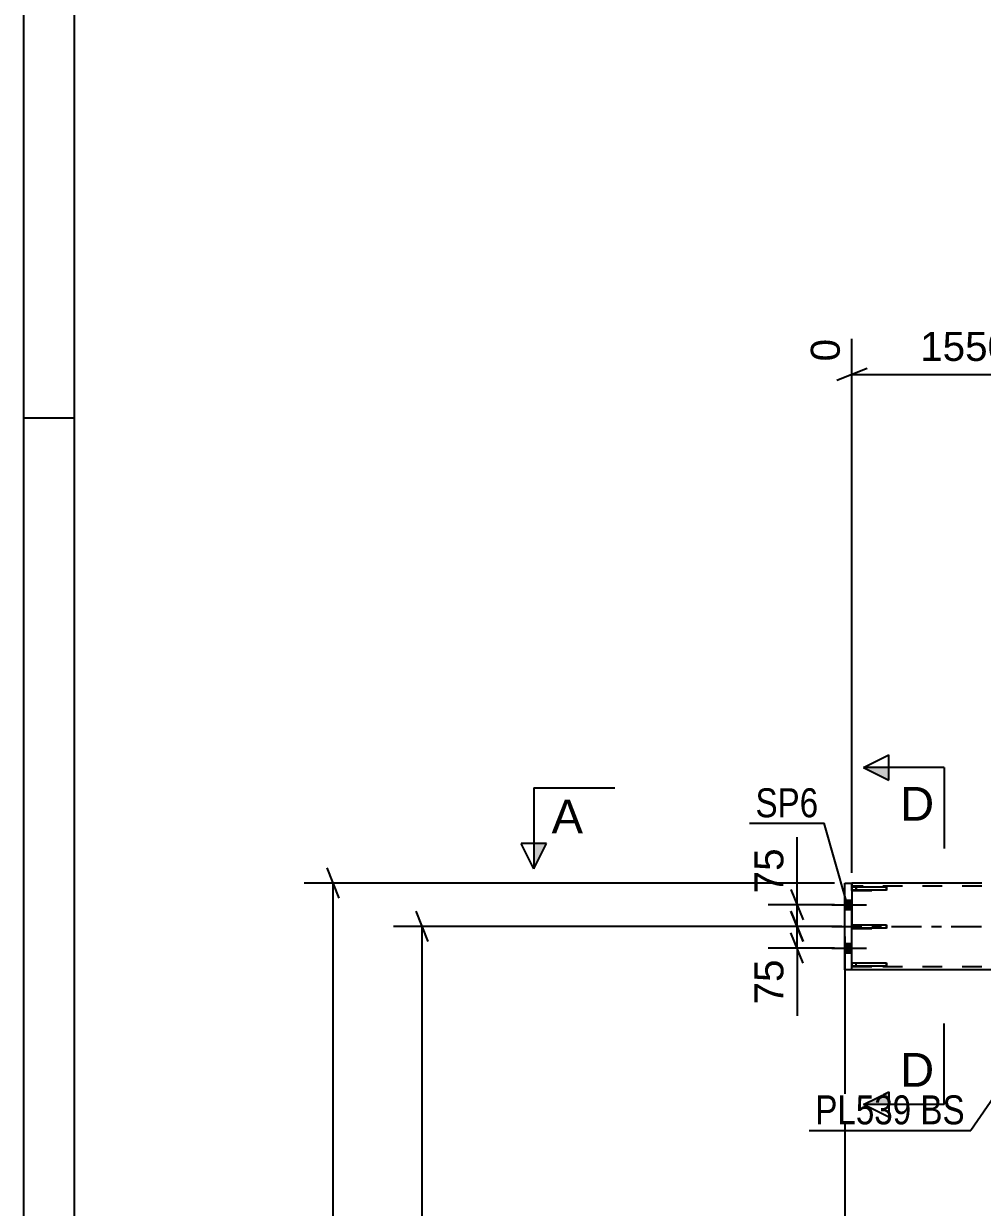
# Model space of a CAD drawing. Header units: millimetres. Extents: x -82 to 1107, y -546 to 295.
# Drawn here: x -82 to 12.9, y -27.8 to 89.3 of the extents above; entities that cross this region are included whole.
import ezdxf

# ---------------------------------------------------------------- set-up
doc = ezdxf.new("R2010")
doc.units = ezdxf.units.MM
doc.linetypes.add('DXK_LINE_DOT2', pattern=[3.9198, 1.9599, -1.9599])
doc.linetypes.add('DXK_LINE_DOT3', pattern=[5.9187, 2.979, -0.9799, 0.9799, -0.9799])
doc.styles.add('Arial', font='ARIAL.TTF', dxfattribs={"height": 0.2})
doc.styles.add('Arial Narrow', font='ARIALN.TTF', dxfattribs={"height": 0.2})

# ---------------------------------------------------------------- blocks, each defined once
blk = doc.blocks.new('Unknown-761553693-1133')
at = {"color": 5, "linetype": 'Continuous'}
for p, q in [((-81.96, 295.27), (-81.96, -545.73)), ((-76.96, 290.27), (-76.96, -540.73)), ((-76.96, 50.27), (-81.96, 50.27))]:
    blk.add_line(p, q, dxfattribs=at)
blk = doc.blocks.new('Part-761553693-1642 - 1360')
at = {"color": 7, "linetype": 'DXK_LINE_DOT2'}
for p, q in [((3.43, 0.13), (0, 0.13)), ((0, 0.13), (0, -0.21)), ((0.43, -0.21), (0.43, 0.13)), ((3.43, -0.21), (3.43, 0.13)), ((0, -0.21), (3.43, -0.21))]:
    blk.add_line(p, q, dxfattribs=at)
blk = doc.blocks.new('Part-761553693-1645 - 1360')
at = {"color": 7, "linetype": 'DXK_LINE_DOT2'}
for p, q in [((3.43, 3.89), (0, 3.89)), ((0, 3.89), (0, 3.55)), ((0, 3.55), (3.43, 3.55)), ((0.43, 3.89), (0.43, 3.55)), ((3.43, 3.55), (3.43, 3.89))]:
    blk.add_line(p, q, dxfattribs=at)
blk = doc.blocks.new('Part-761553693-1633 - 1360')
at = {"color": 2, "linetype": 'Continuous'}
for p, q in [((0, -0.17), (0, 0.17)), ((0, 0.17), (3.43, 0.17)), ((3.43, 0.17), (3.43, -0.17)), ((3.43, -0.17), (0, -0.17))]:
    blk.add_line(p, q, dxfattribs=at)
at = {"color": 7, "linetype": 'DXK_LINE_DOT2'}
blk.add_line((0.43, -0.17), (0.43, 0.17), dxfattribs=at)
blk = doc.blocks.new('Part-761553693-1567 - 1360')
at = {"color": 2, "linetype": 'Continuous'}
for p, q in [((-0.71, -4.29), (-0.71, 4.29)), ((-0.71, 4.29), (0, 4.29)), ((0, 4.29), (0, 3.93)), ((0, 3.59), (0, 0.17)), ((0, -3.59), (0, -0.17)), ((0, -4.29), (-0.71, -4.29)), ((0, -4.29), (0, -3.93))]:
    blk.add_line(p, q, dxfattribs=at)
at = {"color": 7, "linetype": 'DXK_LINE_DOT2'}
for p, q in [((0, 4.29), (0, -0.17)), ((0, 3.93), (0, 3.59)), ((0, -0.17), (0, 0.17)), ((0, -3.93), (0, -3.59))]:
    blk.add_line(p, q, dxfattribs=at)
blk = doc.blocks.new('Part-761553693-1636 - 1360')
at = {"color": 2, "linetype": 'Continuous'}
for p, q in [((0, 3.93), (3.43, 3.93)), ((0, 3.93), (0, 3.59)), ((3.43, 3.59), (0, 3.59)), ((3.43, 3.93), (3.43, 3.59))]:
    blk.add_line(p, q, dxfattribs=at)
at = {"color": 7, "linetype": 'DXK_LINE_DOT2'}
blk.add_line((0.43, 3.59), (0.43, 3.93), dxfattribs=at)
blk = doc.blocks.new('Part-761553693-1639 - 1360')
at = {"color": 2, "linetype": 'Continuous'}
for p, q in [((0, -3.93), (0, -3.59)), ((0, -3.59), (3.43, -3.59)), ((3.43, -3.93), (0, -3.93)), ((3.43, -3.59), (3.43, -3.93))]:
    blk.add_line(p, q, dxfattribs=at)
at = {"color": 7, "linetype": 'DXK_LINE_DOT2'}
blk.add_line((0.43, -3.93), (0.43, -3.59), dxfattribs=at)
blk = doc.blocks.new('Part-761553693-1648 - 1360')
at = {"color": 7, "linetype": 'DXK_LINE_DOT2'}
for p, q in [((3.43, -3.62), (0, -3.62)), ((0, -3.62), (0, -3.97)), ((0, -3.97), (3.43, -3.97)), ((0.43, -3.97), (0.43, -3.62)), ((3.43, -3.97), (3.43, -3.62))]:
    blk.add_line(p, q, dxfattribs=at)
blk = doc.blocks.new('Part-761553693-1681 - 1360')
at = {"color": 2, "linetype": 'Continuous'}
for p, q in [((12.86, 4.29), (0, 4.29)), ((12.86, -4.29), (0, -4.29))]:
    blk.add_line(p, q, dxfattribs=at)
at = {"color": 7, "linetype": 'DXK_LINE_DOT2'}
for p, q in [((0, -4.29), (0, 4.29)), ((12.86, 4), (0, 4)), ((12.86, -4), (0, -4))]:
    blk.add_line(p, q, dxfattribs=at)
at = {"color": 7, "linetype": 'DXK_LINE_DOT3'}
blk.add_line((-2, 0), (12.86, 0), dxfattribs=at)
blk = doc.blocks.new('Bolt-761553693-1844 - 1360')
at = {"linetype": 'Continuous'}
for points in [[(-0.71, 2.61), (-0.71, 1.67), (0, 1.67), (0, 2.61)], [(-0.71, 2.61), (-0.71, 1.67), (0, 1.67), (0, 2.61)], [(-0.71, -1.67), (-0.71, -2.61), (0, -2.61), (0, -1.67)], [(-0.71, -1.67), (-0.71, -2.61), (0, -2.61), (0, -1.67)]]:
    blk.add_hatch(color=1, dxfattribs=at).paths.add_polyline_path(points)
at = {"color": 1, "linetype": 'Continuous'}
for p, q in [((-0.71, 2.61), (0, 2.61)), ((-0.71, 2.61), (0, 2.61)), ((-1.97, 2.14), (1.43, 2.14)), ((-1.97, 2.14), (1.43, 2.14)), ((-0.71, 1.67), (0, 1.67)), ((-0.71, 1.67), (0, 1.67)), ((-1.97, -2.14), (1.43, -2.14)), ((-1.97, -2.14), (1.43, -2.14)), ((-0.71, -1.67), (0, -1.67)), ((-0.71, -1.67), (0, -1.67)), ((-0.71, -2.61), (0, -2.61)), ((-0.71, -2.61), (0, -2.61))]:
    blk.add_line(p, q, dxfattribs=at)
blk = doc.blocks.new('StraightDimension-761553693-20339 - 1360')
at = {"color": 7, "linetype": 'Continuous'}
for p, q in [((22.39, -3.29), (22.39, 69.27)), ((0, 5.29), (0, 58.1)), ((1.5, 55.18), (-1.5, 53.98)), ((20.89, 53.98), (23.89, 55.18)), ((0, 54.58), (22.39, 54.58))]:
    blk.add_line(p, q, dxfattribs=at)
at = {"color": 0, "linetype": 'Continuous'}
blk.add_wipeout([(21.79, 69.87), (17.59, 69.87), (17.59, 59.78), (21.79, 59.78)], dxfattribs=at)
at = {"color": 0}
blk.add_wipeout([(16.24, 55.33), (16.24, 59.53), (6.15, 59.53), (6.15, 55.33)], dxfattribs=at)
at = {"color": 3, "linetype": 'Continuous', "style": 'Arial'}
blk.add_text('1550', height=2.865, rotation=90.0002, dxfattribs=at).set_placement((21.19, 60.38))
at = {"color": 3, "style": 'Arial'}
blk.add_text('1550', height=2.865, dxfattribs=at).set_placement((6.75, 55.93))
at = {"color": 0, "linetype": 'Continuous'}
blk.add_wipeout([(-0.6, 58.7), (-4.8, 58.7), (-4.8, 55.28), (-0.6, 55.28)], dxfattribs=at)
at = {"color": 3, "linetype": 'Continuous', "style": 'Arial'}
blk.add_text('0', height=2.87, rotation=90.0002, dxfattribs=at).set_placement((-1.2, 55.88))
blk = doc.blocks.new('StraightDimension-761553693-15310 - 1360')
at = {"color": 7, "linetype": 'Continuous'}
for p, q in [((-0.71, -1), (-0.71, -65.56)), ((-17.86, -90.14), (-17.86, -60.31)), ((-16.36, -62.56), (-19.36, -63.76)), ((-17.86, -63.16), (-0.71, -63.16)), ((-2.21, -63.76), (0.79, -62.56))]:
    blk.add_line(p, q, dxfattribs=at)
at = {"color": 0}
blk.add_wipeout([(-5.35, -62.41), (-5.35, -58.21), (-13.22, -58.21), (-13.22, -62.41)], dxfattribs=at)
at = {"color": 3, "style": 'Arial'}
blk.add_text('600', height=2.865, dxfattribs=at).set_placement((-12.62, -61.81))
blk = doc.blocks.new('StraightDimension-761553693-15323 - 1360')
at = {"color": 7, "linetype": 'Continuous'}
for p, q in [((-41.92, -1.5), (-43.12, 1.5)), ((-1.71, 0), (-45.37, 0)), ((-42.52, -91.14), (-42.52, 0)), ((-43.12, -89.64), (-41.92, -92.64)), ((-18.86, -91.14), (-45.37, -91.14))]:
    blk.add_line(p, q, dxfattribs=at)
at = {"color": 0}
blk.add_wipeout([(-43.27, -40.52), (-47.47, -40.52), (-47.47, -50.62), (-43.27, -50.62)], dxfattribs=at)
at = {"color": 3, "style": 'Arial'}
blk.add_text('3190', height=2.865, rotation=90.0002, dxfattribs=at).set_placement((-43.87, -50.02))
blk = doc.blocks.new('StraightDimension-761553693-14940 - 1360')
at = {"color": 7, "linetype": 'Continuous'}
for p, q in [((-5.43, 2.14), (-5.43, 8.84)), ((-5.43, 2.14), (-5.43, 8.84)), ((-6.03, 3.64), (-4.83, 0.64)), ((-1.71, 2.14), (-8.28, 2.14)), ((-4.83, -1.5), (-6.03, 1.5)), ((-5.43, 0), (-5.43, 2.14)), ((-1, 0), (-8.28, 0))]:
    blk.add_line(p, q, dxfattribs=at)
at = {"color": 0}
blk.add_wipeout([(-6.18, 8.32), (-10.38, 8.32), (-10.38, 2.67), (-6.18, 2.67)], dxfattribs=at)
at = {"color": 3, "style": 'Arial'}
blk.add_text('75', height=2.865, rotation=90.0002, dxfattribs=at).set_placement((-6.78, 3.27))
blk = doc.blocks.new('StraightDimension-761553693-15328 - 1360')
at = {"color": 7, "linetype": 'Continuous'}
for p, q in [((-50.74, 2.79), (-51.94, 5.79)), ((-1.71, 4.29), (-54.19, 4.29)), ((-51.34, -98.86), (-51.34, 4.29)), ((-51.94, -97.36), (-50.74, -100.36)), ((-18.86, -98.86), (-54.19, -98.86))]:
    blk.add_line(p, q, dxfattribs=at)
at = {"color": 0}
blk.add_wipeout([(-52.09, -42.24), (-56.29, -42.24), (-56.29, -52.33), (-52.09, -52.33)], dxfattribs=at)
at = {"color": 3, "style": 'Arial'}
blk.add_text('3610', height=2.865, rotation=90.0002, dxfattribs=at).set_placement((-52.69, -51.73))
blk = doc.blocks.new('StraightDimension-761553693-14941 - 1360')
at = {"color": 7, "linetype": 'Continuous'}
for p, q in [((-6.03, 1.5), (-4.83, -1.5)), ((-1, 0), (-8.28, 0)), ((-5.43, -2.14), (-5.43, 0)), ((-4.83, -3.64), (-6.03, -0.64)), ((-1.71, -2.14), (-8.28, -2.14)), ((-5.43, -2.14), (-5.43, -8.84)), ((-5.43, -2.14), (-5.43, -8.84))]:
    blk.add_line(p, q, dxfattribs=at)
at = {"color": 0}
blk.add_wipeout([(-6.18, -2.67), (-10.38, -2.67), (-10.38, -8.32), (-6.18, -8.32)], dxfattribs=at)
at = {"color": 3, "style": 'Arial'}
blk.add_text('75', height=2.865, rotation=90.0002, dxfattribs=at).set_placement((-6.78, -7.72))
blk = doc.blocks.new('StraightDimension-761553693-15315 - 1360')
at = {"color": 7, "linetype": 'Continuous'}
for p, q in [((15.98, -5.79), (14.78, -2.79)), ((21.39, -4.29), (12.53, -4.29)), ((15.38, -86.86), (15.38, -4.29)), ((14.78, -85.36), (15.98, -88.36)), ((21.39, -86.86), (12.53, -86.86))]:
    blk.add_line(p, q, dxfattribs=at)
at = {"color": 0}
blk.add_wipeout([(14.63, -40.52), (10.43, -40.52), (10.43, -50.62), (14.63, -50.62)], dxfattribs=at)
at = {"color": 3, "style": 'Arial'}
blk.add_text('2890', height=2.865, rotation=90.0002, dxfattribs=at).set_placement((14.03, -50.02))
blk = doc.blocks.new('MarkSet-761553693-21317 - 1360')
at = {"color": 30, "linetype": 'Continuous'}
for p in [(22.43, -4.72), (-4.22, -20.17)]:
    blk.add_line(p, (11.76, -20.17), dxfattribs=at)
at = {"color": 0}
for points in [[(5.88, -19.57), (5.88, -16.57), (-3.62, -16.57), (-3.62, -19.57)], [(11.16, -19.57), (11.16, -16.57), (6.78, -16.57), (6.78, -19.57)]]:
    blk.add_wipeout(points, dxfattribs=at)
for points in [[(5.88, -19.57), (5.88, -16.57), (-3.62, -16.57), (-3.62, -19.57)], [(11.16, -19.57), (11.16, -16.57), (6.78, -16.57), (6.78, -19.57)]]:
    blk.add_wipeout(points, dxfattribs=at)
at = {"color": 3, "style": 'Arial Narrow'}
for s, p in [('PL539', (-3.62, -19.57)), ('BS', (6.78, -19.57))]:
    blk.add_text(s, height=2.863, dxfattribs=at).set_placement(p)
blk = doc.blocks.new('SectionMark-761553693-3046 - 1360')
at = {"linetype": 'Continuous'}
for points in [[(3.64, 15.71), (3.64, 14.46), (1.14, 15.71)], [(3.64, -16.35), (3.64, -17.6), (1.14, -17.6)]]:
    blk.add_hatch(color=6, dxfattribs=at).paths.add_polyline_path(points)
at = {"color": 6, "linetype": 'Continuous'}
for p, q in [((1.14, 15.71), (3.64, 16.96)), ((3.64, 14.46), (3.64, 16.96)), ((9.14, 15.71), (1.14, 15.71)), ((1.14, 15.71), (3.64, 14.46)), ((9.14, 15.71), (9.14, 7.71)), ((9.14, -17.6), (9.14, -9.6)), ((1.14, -17.6), (3.64, -16.35)), ((3.64, -16.35), (3.64, -18.85)), ((9.14, -17.6), (1.14, -17.6)), ((3.64, -18.85), (1.14, -17.6))]:
    blk.add_line(p, q, dxfattribs=at)
at = {"color": 0, "linetype": 'Continuous'}
for points in [[(8.14, 10.46), (8.14, 13.96), (4.77, 13.96), (4.77, 10.46)], [(8.14, -15.85), (8.14, -12.35), (4.77, -12.35), (4.77, -15.85)]]:
    blk.add_wipeout(points, dxfattribs=at)
at = {"color": 3, "linetype": 'Continuous', "style": 'Arial'}
for p in [(4.77, 10.46), (4.77, -15.85)]:
    blk.add_text('D', height=3.34, dxfattribs=at).set_placement(p)
blk = doc.blocks.new('SectionMark-761553693-3052 - 1360')
at = {"linetype": 'Continuous'}
blk.add_hatch(color=6, dxfattribs=at).paths.add_polyline_path([(-31.47, 8.21), (-30.22, 8.21), (-31.47, 5.71)])
at = {"color": 6, "linetype": 'Continuous'}
for p, q in [((-31.47, 13.71), (-23.47, 13.71)), ((-31.47, 13.71), (-31.47, 5.71)), ((-31.47, 5.71), (-32.72, 8.21)), ((-30.22, 8.21), (-32.72, 8.21)), ((-31.47, 5.71), (-30.22, 8.21))]:
    blk.add_line(p, q, dxfattribs=at)
at = {"color": 0, "linetype": 'Continuous'}
blk.add_wipeout([(-26.61, 9.21), (-26.61, 12.71), (-29.72, 12.71), (-29.72, 9.21)], dxfattribs=at)
at = {"color": 3, "linetype": 'Continuous', "style": 'Arial'}
blk.add_text('A', height=3.34, dxfattribs=at).set_placement((-29.72, 9.21))
blk = doc.blocks.new('Mark-761553693-14983 - 1360')
at = {"color": 30, "linetype": 'Continuous'}
for p in [(-10.14, 10.2), (-0.56, 2.56)]:
    blk.add_line(p, (-2.73, 10.2), dxfattribs=at)
at = {"color": 0}
blk.add_wipeout([(-3.33, 10.8), (-3.33, 13.8), (-9.54, 13.8), (-9.54, 10.8)], dxfattribs=at)
blk.add_wipeout([(-3.33, 10.8), (-3.33, 13.8), (-9.54, 13.8), (-9.54, 10.8)], dxfattribs=at)
at = {"color": 3, "style": 'Arial Narrow'}
blk.add_text('SP6', height=2.863, dxfattribs=at).set_placement((-9.54, 10.8))

msp = doc.modelspace()

# ---------------------------------------------------------------- block references
for name in ['Unknown-761553693-1133', 'Part-761553693-1681 - 1360', 'Part-761553693-1567 - 1360', 'Part-761553693-1636 - 1360', 'Part-761553693-1645 - 1360', 'Bolt-761553693-1844 - 1360', 'Part-761553693-1633 - 1360', 'Part-761553693-1642 - 1360', 'Part-761553693-1639 - 1360', 'Part-761553693-1648 - 1360']:
    msp.add_blockref(name, (0, 0))

# ---------------------------------------------------------------- next in the draw order: block references
msp.add_blockref('StraightDimension-761553693-20339 - 1360', (0, 0))

# ---------------------------------------------------------------- next in the draw order: block references
for name in ['StraightDimension-761553693-15310 - 1360', 'StraightDimension-761553693-15315 - 1360']:
    msp.add_blockref(name, (0, 0))

# ---------------------------------------------------------------- next in the draw order: block references
msp.add_blockref('StraightDimension-761553693-15323 - 1360', (0, 0))

# ---------------------------------------------------------------- next in the draw order: block references
msp.add_blockref('StraightDimension-761553693-14940 - 1360', (0, 0))

# ---------------------------------------------------------------- next in the draw order: block references
msp.add_blockref('StraightDimension-761553693-15328 - 1360', (0, 0))

# ---------------------------------------------------------------- next in the draw order: block references
msp.add_blockref('StraightDimension-761553693-14941 - 1360', (0, 0))

# ---------------------------------------------------------------- next in the draw order: block references
msp.add_blockref('MarkSet-761553693-21317 - 1360', (0, 0))

# ---------------------------------------------------------------- next in the draw order: block references
msp.add_blockref('SectionMark-761553693-3046 - 1360', (0, 0))

# ---------------------------------------------------------------- next in the draw order: block references
msp.add_blockref('SectionMark-761553693-3052 - 1360', (0, 0))

# ---------------------------------------------------------------- next in the draw order: block references
msp.add_blockref('Mark-761553693-14983 - 1360', (0, 0))

doc.saveas('drawing.dxf')
